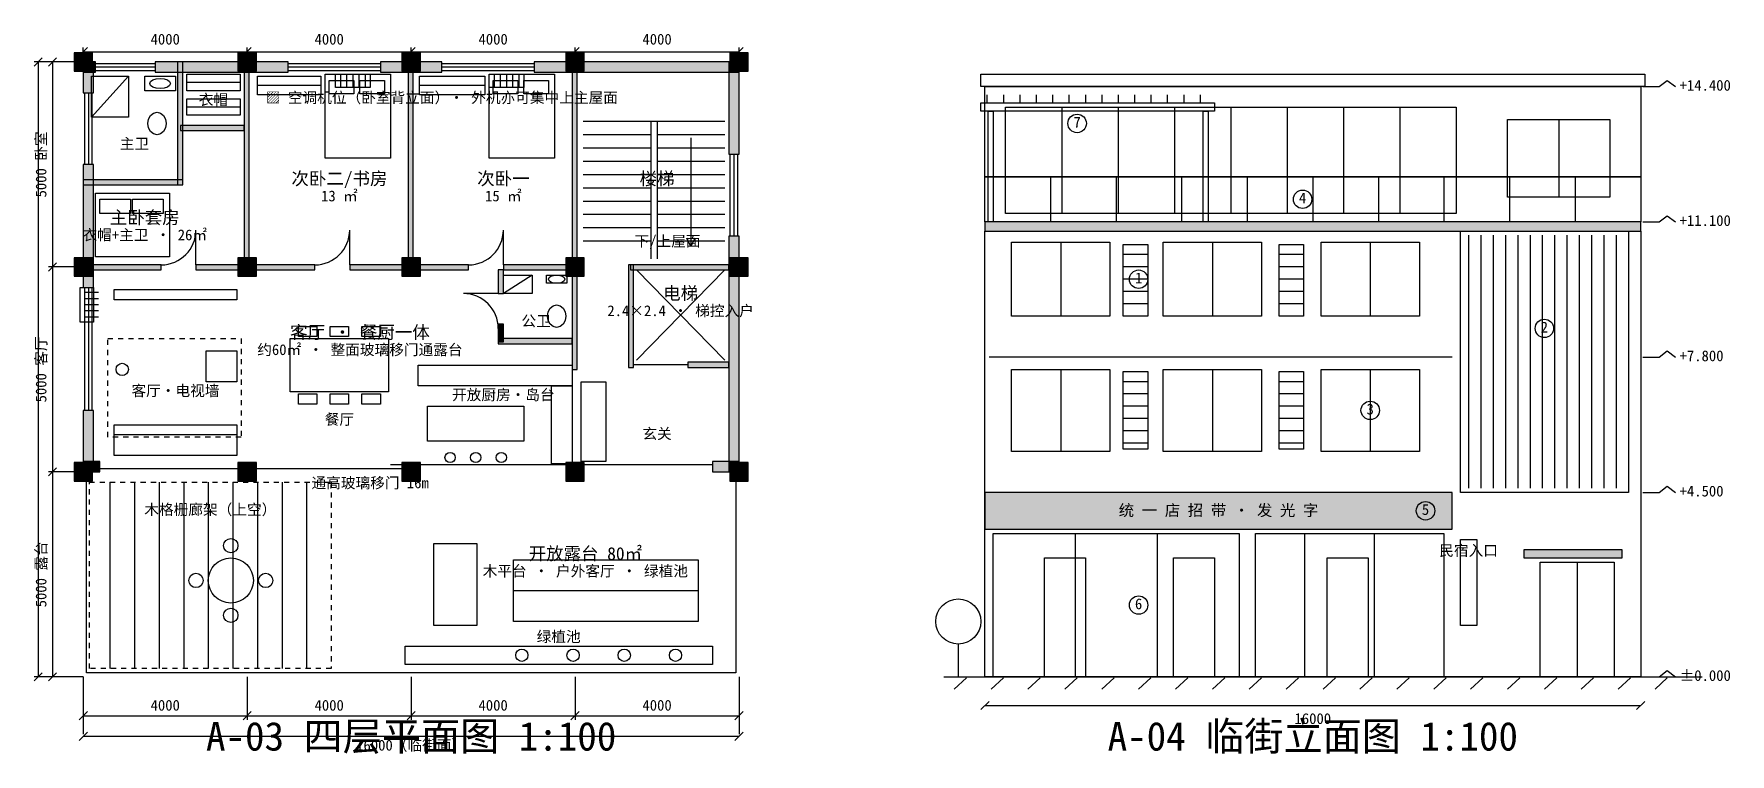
# Model space of a CAD drawing. Extents: x -1559 to 84181, y -1892 to 17735.
# Drawn here: x 42796 to 84181, y -1885 to 15684 of the extents above; entities that cross this region are included whole.
import ezdxf
from ezdxf.enums import TextEntityAlignment as Align

# ---------------------------------------------------------------- set-up
doc = ezdxf.new("R2010")
doc.units = 0
doc.linetypes.add('DASHED', pattern=[250, 125, -125])
for name, color, linetype in [('COLUMN', 7, 'CONTINUOUS'), ('DECOR', 40, 'CONTINUOUS'), ('DIM', 1, 'CONTINUOUS'), ('DOOR', 3, 'CONTINUOUS'), ('FURN', 8, 'CONTINUOUS'), ('HVAC', 6, 'CONTINUOUS'), ('TXT', 2, 'CONTINUOUS'), ('WALL', 7, 'CONTINUOUS'), ('WINDOW', 4, 'CONTINUOUS')]:
    doc.layers.add(name, color=color, linetype=linetype)
doc.styles.add('CN', font='simhei.ttf')

msp = doc.modelspace()

# ---------------------------------------------------------------- linework, layer by layer
at = {"layer": 'COLUMN'}
for p, q in [((44225, 15225), (43775, 15225)), ((43775, 15225), (43775, 14775)), ((44225, 14775), (44225, 15225)), ((48225, 15225), (47775, 15225)), ((47775, 15225), (47775, 14775)), ((48225, 14775), (48225, 15225)), ((52225, 15225), (51775, 15225)), ((51775, 15225), (51775, 14775)), ((52225, 14775), (52225, 15225)), ((56225, 15225), (55775, 15225)), ((55775, 15225), (55775, 14775)), ((56225, 14775), (56225, 15225)), ((60225, 15225), (59775, 15225)), ((59775, 15225), (59775, 14775)), ((60225, 14775), (60225, 15225)), ((43775, 14775), (44225, 14775)), ((47775, 14775), (48225, 14775)), ((51775, 14775), (52225, 14775)), ((55775, 14775), (56225, 14775)), ((59775, 14775), (60225, 14775)), ((44225, 10225), (43775, 10225)), ((43775, 10225), (43775, 9775)), ((44225, 9775), (44225, 10225)), ((48225, 10225), (47775, 10225)), ((47775, 10225), (47775, 9775)), ((48225, 9775), (48225, 10225)), ((52225, 10225), (51775, 10225)), ((51775, 10225), (51775, 9775)), ((52225, 9775), (52225, 10225)), ((56225, 10225), (55775, 10225)), ((55775, 10225), (55775, 9775)), ((56225, 9775), (56225, 10225)), ((60225, 10225), (59775, 10225)), ((59775, 10225), (59775, 9775)), ((60225, 9775), (60225, 10225)), ((43775, 9775), (44225, 9775)), ((47775, 9775), (48225, 9775)), ((51775, 9775), (52225, 9775)), ((55775, 9775), (56225, 9775)), ((59775, 9775), (60225, 9775)), ((44225, 5225), (43775, 5225)), ((43775, 5225), (43775, 4775)), ((44225, 4775), (44225, 5225)), ((48225, 5225), (47775, 5225)), ((47775, 5225), (47775, 4775)), ((48225, 4775), (48225, 5225)), ((52225, 5225), (51775, 5225)), ((51775, 5225), (51775, 4775)), ((52225, 4775), (52225, 5225)), ((56225, 5225), (55775, 5225)), ((55775, 5225), (55775, 4775)), ((56225, 4775), (56225, 5225)), ((60225, 5225), (59775, 5225)), ((59775, 5225), (59775, 4775)), ((60225, 4775), (60225, 5225)), ((43775, 4775), (44225, 4775)), ((47775, 4775), (48225, 4775)), ((51775, 4775), (52225, 4775)), ((55775, 4775), (56225, 4775)), ((59775, 4775), (60225, 4775))]:
    msp.add_line(p, q, dxfattribs=at)
for points in [[(43775, 14775), (44225, 14775), (43775, 15225), (44225, 15225)], [(47775, 14775), (48225, 14775), (47775, 15225), (48225, 15225)], [(51775, 14775), (52225, 14775), (51775, 15225), (52225, 15225)], [(55775, 14775), (56225, 14775), (55775, 15225), (56225, 15225)], [(59775, 14775), (60225, 14775), (59775, 15225), (60225, 15225)], [(43775, 9775), (44225, 9775), (43775, 10225), (44225, 10225)], [(47775, 9775), (48225, 9775), (47775, 10225), (48225, 10225)], [(51775, 9775), (52225, 9775), (51775, 10225), (52225, 10225)], [(55775, 9775), (56225, 9775), (55775, 10225), (56225, 10225)], [(59775, 9775), (60225, 9775), (59775, 10225), (60225, 10225)], [(43775, 4775), (44225, 4775), (43775, 5225), (44225, 5225)], [(47775, 4775), (48225, 4775), (47775, 5225), (48225, 5225)], [(51775, 4775), (52225, 4775), (51775, 5225), (52225, 5225)], [(55775, 4775), (56225, 4775), (55775, 5225), (56225, 5225)], [(59775, 4775), (60225, 4775), (59775, 5225), (60225, 5225)]]:
    msp.add_solid(points, dxfattribs=at)
at = {"layer": 'DECOR'}
for p, q in [((66050, 14200), (66050, 14000)), ((66450, 14200), (66450, 14000)), ((66850, 14200), (66850, 14000)), ((67250, 14200), (67250, 14000)), ((67650, 14200), (67650, 14000)), ((68050, 14200), (68050, 14000)), ((68450, 14200), (68450, 14000)), ((68850, 14200), (68850, 14000)), ((69250, 14200), (69250, 14000)), ((69650, 14200), (69650, 14000)), ((70050, 14200), (70050, 14000)), ((70450, 14200), (70450, 14000)), ((70850, 14200), (70850, 14000)), ((71250, 14200), (71250, 14000)), ((77800, 10775), (77800, 4600)), ((78100, 10775), (78100, 4600)), ((78400, 10775), (78400, 4600)), ((78700, 10775), (78700, 4600)), ((79000, 10775), (79000, 4600)), ((79300, 10775), (79300, 4600)), ((79600, 10775), (79600, 4600)), ((79900, 10775), (79900, 4600)), ((80200, 10775), (80200, 4600)), ((80500, 10775), (80500, 4600)), ((80800, 10775), (80800, 4600)), ((81100, 10775), (81100, 4600)), ((81400, 10775), (81400, 4600)), ((77600, 3350), (78000, 3350)), ((77600, 1250), (77600, 3350)), ((78000, 3350), (78000, 1250)), ((78000, 1250), (77600, 1250))]:
    msp.add_line(p, q, dxfattribs=at)
at = {"layer": 'DIM'}
for p, q in [((43900, 15150), (44100, 15350)), ((44000, 15000), (44000, 15350)), ((47900, 15150), (48100, 15350)), ((48000, 15000), (48000, 15350)), ((51900, 15150), (52100, 15350)), ((52000, 15000), (52000, 15350)), ((55900, 15150), (56100, 15350)), ((56000, 15000), (56000, 15350)), ((59900, 15150), (60100, 15350)), ((60000, 15000), (60000, 15350)), ((42800, 14900), (43000, 15100)), ((44000, 15000), (42800, 15000)), ((42900, 15000), (42900, 0)), ((43150, 14900), (43350, 15100)), ((43250, 15000), (43250, 0)), ((44000, 15250), (60000, 15250)), ((82050, 14400), (82450, 14400)), ((82050, 11100), (82450, 11100)), ((43150, 9900), (43350, 10100)), ((44000, 10000), (43150, 10000)), ((82050, 7800), (82450, 7800)), ((43150, 4900), (43350, 5100)), ((44000, 5000), (43150, 5000)), ((82050, 4500), (82450, 4500)), ((42800, -100), (43000, 100)), ((44000, 0), (42800, 0)), ((43150, -100), (43350, 100)), ((44000, 0), (44000, -1400)), ((48000, 0), (48000, -1050)), ((52000, 0), (52000, -1050)), ((56000, 0), (56000, -1050)), ((60000, 0), (60000, -1400)), ((82050, 0), (82450, 0)), ((65900, -800), (66100, -600)), ((66000, -700), (82000, -700)), ((81900, -800), (82100, -600)), ((43900, -1050), (44100, -850)), ((44000, -950), (60000, -950)), ((47900, -1050), (48100, -850)), ((51900, -1050), (52100, -850)), ((55900, -1050), (56100, -850)), ((59900, -1050), (60100, -850)), ((43900, -1550), (44100, -1350)), ((44000, -1450), (60000, -1450)), ((59900, -1550), (60100, -1350))]:
    msp.add_line(p, q, dxfattribs=at)
at = {"layer": 'DOOR'}
for p, q in [((46750, 10050), (46750, 10900)), ((50500, 10050), (50500, 10900)), ((54250, 10050), (54250, 10900)), ((54125, 9350), (53275, 9350))]:
    msp.add_line(p, q, dxfattribs=at)
for centre, start, end in [((45900, 10900), 270, 0), ((49650, 10900), 270, 0), ((53400, 10900), 270, 0), ((53275, 8500), 0, 90)]:
    msp.add_arc(centre, 850, start, end, dxfattribs=at)
at = {"layer": 'FURN'}
for p, q in [((44200, 14650), (45100, 14650)), ((44200, 13650), (44200, 14650)), ((45100, 14650), (44200, 13650)), ((45100, 14650), (45100, 13650)), ((45500, 14650), (46250, 14650)), ((45500, 14300), (45500, 14650)), ((45625, 14475), (45644, 14522.8)), ((45644, 14522.8), (45698.2, 14563.4)), ((45698.2, 14563.4), (45779.3, 14590.5)), ((45779.3, 14590.5), (45875, 14600)), ((45875, 14600), (45970.7, 14590.5)), ((45970.7, 14590.5), (46051.8, 14563.4)), ((46051.8, 14563.4), (46106, 14522.8)), ((46106, 14522.8), (46125, 14475)), ((46250, 14650), (46250, 14300)), ((46525, 14700), (47825, 14700)), ((46525, 14300), (46525, 14700)), ((47825, 14500), (46525, 14500)), ((47825, 14700), (47825, 14300)), ((48250, 14650), (49800, 14650)), ((48250, 14200), (48250, 14650)), ((49800, 14650), (49800, 14200)), ((49900, 14700), (51500, 14700)), ((49900, 12650), (49900, 14700)), ((50000, 14550), (50600, 14550)), ((50000, 14225), (50000, 14550)), ((50600, 14550), (50600, 14225)), ((50750, 14550), (51350, 14550)), ((50750, 14225), (50750, 14550)), ((51350, 14550), (51350, 14225)), ((51500, 14700), (51500, 12650)), ((52200, 14650), (53800, 14650)), ((52200, 14200), (52200, 14650)), ((53800, 14650), (53800, 14200)), ((53900, 14700), (55500, 14700)), ((53900, 12650), (53900, 14700)), ((54000, 14550), (54600, 14550)), ((54000, 14225), (54000, 14550)), ((54600, 14550), (54600, 14225)), ((54750, 14550), (55350, 14550)), ((54750, 14225), (54750, 14550)), ((55350, 14550), (55350, 14225)), ((55500, 14700), (55500, 12650)), ((82450, 14400), (82650, 14550)), ((82650, 14550), (82850, 14400)), ((46250, 14300), (45500, 14300)), ((45644, 14427.2), (45625, 14475)), ((45698.2, 14386.6), (45644, 14427.2)), ((45779.3, 14359.5), (45698.2, 14386.6)), ((45875, 14350), (45779.3, 14359.5)), ((45970.7, 14359.5), (45875, 14350)), ((46051.8, 14386.6), (45970.7, 14359.5)), ((46106, 14427.2), (46051.8, 14386.6)), ((46125, 14475), (46106, 14427.2)), ((47825, 14300), (46525, 14300)), ((46525, 14100), (47825, 14100)), ((46525, 13700), (46525, 14100)), ((47825, 14100), (47825, 13700)), ((49800, 14425), (48250, 14425)), ((49800, 14200), (48250, 14200)), ((50600, 14225), (50000, 14225)), ((51350, 14225), (50750, 14225)), ((53800, 14425), (52200, 14425)), ((53800, 14200), (52200, 14200)), ((54600, 14225), (54000, 14225)), ((55350, 14225), (54750, 14225)), ((45592.1, 13605.2), (45640.9, 13694.5)), ((45640.9, 13694.5), (45713.9, 13754.1)), ((45713.9, 13754.1), (45800, 13775)), ((45800, 13775), (45886.1, 13754.1)), ((45886.1, 13754.1), (45959.1, 13694.5)), ((45959.1, 13694.5), (46007.9, 13605.2)), ((47825, 13900), (46525, 13900)), ((47825, 13700), (46525, 13700)), ((45100, 13650), (44200, 13650)), ((45575, 13500), (45592.1, 13605.2)), ((45592.1, 13394.8), (45575, 13500)), ((45640.9, 13305.5), (45592.1, 13394.8)), ((45713.9, 13245.9), (45640.9, 13305.5)), ((45800, 13225), (45713.9, 13245.9)), ((45886.1, 13245.9), (45800, 13225)), ((45959.1, 13305.5), (45886.1, 13245.9)), ((46007.9, 13394.8), (45959.1, 13305.5)), ((46007.9, 13605.2), (46025, 13500)), ((46025, 13500), (46007.9, 13394.8)), ((59650, 13550), (56200, 13550)), ((57850, 13550), (57850, 10200)), ((58000, 13550), (58000, 10200)), ((57850, 13225), (56200, 13225)), ((57850, 12900), (56200, 12900)), ((59650, 13225), (58000, 13225)), ((59650, 12900), (58000, 12900)), ((58825, 13150), (58825, 10500)), ((51500, 12650), (49900, 12650)), ((55500, 12650), (53900, 12650)), ((57850, 12575), (56200, 12575)), ((59650, 12575), (58000, 12575)), ((57850, 12250), (56200, 12250)), ((59650, 12250), (58000, 12250)), ((66000, 12200), (82000, 12200)), ((66000, 11100), (66000, 12200)), ((82000, 12200), (66000, 12200)), ((67600, 12200), (67600, 11100)), ((69200, 12200), (69200, 11100)), ((70800, 12200), (70800, 11100)), ((72400, 12200), (72400, 11100)), ((74000, 12200), (74000, 11100)), ((75600, 12200), (75600, 11100)), ((77200, 12200), (77200, 11100)), ((78800, 12200), (78800, 11100)), ((80400, 12200), (80400, 11100)), ((82000, 12200), (82000, 11100)), ((44300, 11800), (46100, 11800)), ((44300, 10250), (44300, 11800)), ((44400, 11650), (45150, 11650)), ((44400, 11300), (44400, 11650)), ((45150, 11650), (45150, 11300)), ((45200, 11650), (45950, 11650)), ((45200, 11300), (45200, 11650)), ((45950, 11650), (45950, 11300)), ((46100, 11800), (46100, 10250)), ((57850, 11925), (56200, 11925)), ((57850, 11600), (56200, 11600)), ((59650, 11925), (58000, 11925)), ((59650, 11600), (58000, 11600)), ((45150, 11300), (44400, 11300)), ((45950, 11300), (45200, 11300)), ((57850, 11275), (56200, 11275)), ((59650, 11275), (58000, 11275)), ((82450, 11100), (82650, 11250)), ((82650, 11250), (82850, 11100)), ((57850, 10950), (56200, 10950)), ((59650, 10950), (58000, 10950)), ((82000, 11100), (66000, 11100)), ((57850, 10625), (56200, 10625)), ((59650, 10625), (58000, 10625)), ((58825, 10500), (58725, 10700)), ((58925, 10700), (58825, 10500)), ((46100, 10250), (44300, 10250)), ((54250, 9800), (54950, 9800)), ((54250, 9350), (54250, 9800)), ((54950, 9800), (54250, 9350)), ((54950, 9800), (54950, 9350)), ((55300, 9800), (55800, 9800)), ((55300, 9600), (55300, 9800)), ((55800, 9600), (55300, 9600)), ((55350, 9700), (55365.2, 9738.3)), ((55365.2, 9661.7), (55350, 9700)), ((55365.2, 9738.3), (55408.6, 9770.7)), ((55408.6, 9629.3), (55365.2, 9661.7)), ((55408.6, 9770.7), (55473.5, 9792.4)), ((55473.5, 9607.6), (55408.6, 9629.3)), ((55473.5, 9792.4), (55550, 9800)), ((55550, 9600), (55473.5, 9607.6)), ((55550, 9800), (55626.5, 9792.4)), ((55626.5, 9607.6), (55550, 9600)), ((55626.5, 9792.4), (55691.4, 9770.7)), ((55691.4, 9629.3), (55626.5, 9607.6)), ((55691.4, 9770.7), (55734.8, 9738.3)), ((55734.8, 9661.7), (55691.4, 9629.3)), ((55734.8, 9738.3), (55750, 9700)), ((55750, 9700), (55734.8, 9661.7)), ((55800, 9800), (55800, 9600)), ((59650, 9925), (57500, 7725)), ((57500, 9925), (59650, 7725)), ((44750, 9450), (47750, 9450)), ((44750, 9200), (44750, 9450)), ((47750, 9200), (44750, 9200)), ((47750, 9450), (47750, 9200)), ((54950, 9350), (54250, 9350)), ((55325, 8800), (55342.1, 8905.2)), ((55342.1, 8694.8), (55325, 8800)), ((55342.1, 8905.2), (55390.9, 8994.5)), ((55390.9, 8605.5), (55342.1, 8694.8)), ((55390.9, 8994.5), (55463.9, 9054.1)), ((55463.9, 9054.1), (55550, 9075)), ((55550, 9075), (55636.1, 9054.1)), ((55636.1, 9054.1), (55709.1, 8994.5)), ((55709.1, 8994.5), (55757.9, 8905.2)), ((55757.9, 8694.8), (55709.1, 8605.5)), ((55757.9, 8905.2), (55775, 8800)), ((55775, 8800), (55757.9, 8694.8)), ((49250, 8550), (49700, 8550)), ((49250, 8300), (49250, 8550)), ((49700, 8300), (49250, 8300)), ((49700, 8550), (49700, 8300)), ((50025, 8550), (50475, 8550)), ((50025, 8300), (50025, 8550)), ((50475, 8300), (50025, 8300)), ((50475, 8550), (50475, 8300)), ((50800, 8550), (51250, 8550)), ((50800, 8300), (50800, 8550)), ((51250, 8300), (50800, 8300)), ((51250, 8550), (51250, 8300)), ((55463.9, 8545.9), (55390.9, 8605.5)), ((55550, 8525), (55463.9, 8545.9)), ((55636.1, 8545.9), (55550, 8525)), ((55709.1, 8605.5), (55636.1, 8545.9)), ((47000, 7950), (47750, 7950)), ((47000, 7200), (47000, 7950)), ((47750, 7950), (47750, 7200)), ((49050, 8250), (51450, 8250)), ((49050, 6950), (49050, 8250)), ((51450, 8250), (51450, 6950)), ((82450, 7800), (82650, 7950)), ((82650, 7950), (82850, 7800)), ((52175, 7600), (55925, 7600)), ((52175, 7100), (52175, 7600)), ((55925, 7600), (55925, 7100)), ((77400, 7800), (66100, 7800)), ((47750, 7200), (47000, 7200)), ((55925, 7100), (52175, 7100)), ((55425, 7100), (55925, 7100)), ((55425, 5200), (55425, 7100)), ((55925, 7100), (55925, 5200)), ((56150, 7200), (56750, 7200)), ((56150, 5250), (56150, 7200)), ((56750, 7200), (56750, 5250)), ((51450, 6950), (49050, 6950)), ((49250, 6900), (49700, 6900)), ((49250, 6650), (49250, 6900)), ((49700, 6650), (49250, 6650)), ((49700, 6900), (49700, 6650)), ((50025, 6900), (50475, 6900)), ((50025, 6650), (50025, 6900)), ((50475, 6650), (50025, 6650)), ((50475, 6900), (50475, 6650)), ((50800, 6900), (51250, 6900)), ((50800, 6650), (50800, 6900)), ((51250, 6650), (50800, 6650)), ((51250, 6900), (51250, 6650)), ((52400, 6600), (54750, 6600)), ((52400, 5750), (52400, 6600)), ((54750, 6600), (54750, 5750)), ((44750, 6150), (47750, 6150)), ((44750, 5400), (44750, 6150)), ((47750, 5900), (44750, 5900)), ((47750, 6150), (47750, 5400)), ((47750, 5400), (44750, 5400)), ((54750, 5750), (52400, 5750)), ((44075, 100), (44075, 5000)), ((55925, 5200), (55425, 5200)), ((56750, 5250), (56150, 5250)), ((59925, 5000), (59925, 100)), ((44650, 4750), (44650, 200)), ((45250, 4750), (45250, 200)), ((45850, 4750), (45850, 200)), ((46450, 4750), (46450, 200)), ((47050, 4750), (47050, 200)), ((47650, 4750), (47650, 200)), ((48250, 4750), (48250, 200)), ((48850, 4750), (48850, 200)), ((49450, 4750), (49450, 200)), ((82450, 4500), (82650, 4650)), ((82650, 4650), (82850, 4500)), ((52550, 3250), (53600, 3250)), ((52550, 1250), (52550, 3250)), ((53600, 3250), (53600, 1250)), ((54500, 2850), (59000, 2850)), ((54500, 1350), (54500, 2850)), ((59000, 2850), (59000, 1350)), ((59000, 2100), (54500, 2100)), ((53600, 1250), (52550, 1250)), ((59000, 1350), (54500, 1350)), ((51850, 750), (59350, 750)), ((51850, 300), (51850, 750)), ((59350, 750), (59350, 300)), ((65350, 800), (65350, 0)), ((59925, 100), (44075, 100)), ((59350, 300), (51850, 300)), ((65000, 0), (83500, 0)), ((82450, 0), (82650, 150)), ((82650, 150), (82850, 0)), ((65550, -25), (65250, -300)), ((66450, -25), (66150, -300)), ((67350, -25), (67050, -300)), ((68250, -25), (67950, -300)), ((69150, -25), (68850, -300)), ((70050, -25), (69750, -300)), ((70950, -25), (70650, -300)), ((71850, -25), (71550, -300)), ((72750, -25), (72450, -300)), ((73650, -25), (73350, -300)), ((74550, -25), (74250, -300)), ((75450, -25), (75150, -300)), ((76350, -25), (76050, -300)), ((77250, -25), (76950, -300)), ((78150, -25), (77850, -300)), ((79050, -25), (78750, -300)), ((79950, -25), (79650, -300)), ((80850, -25), (80550, -300)), ((81750, -25), (81450, -300)), ((82650, -25), (82350, -300))]:
    msp.add_line(p, q, dxfattribs=at)
at = {"layer": 'FURN', "linetype": 'DASHED'}
for p, q in [((44600, 8250), (47850, 8250)), ((44600, 5850), (44600, 8250)), ((47850, 8250), (47850, 5850)), ((47850, 5850), (44600, 5850)), ((44150, 4750), (50050, 4750)), ((44150, 200), (44150, 4750)), ((50050, 4750), (50050, 200)), ((50050, 200), (44150, 200))]:
    msp.add_line(p, q, dxfattribs=at)
at = {"layer": 'FURN'}
for centre, radius in [((44950, 7500), 150), ((52950, 5350), 125), ((53575, 5350), 125), ((54200, 5350), 125), ((47600, 3200), 175), ((47600, 2350), 550), ((46750, 2350), 175), ((48450, 2350), 175), ((47600, 1500), 175), ((65350, 1350), 550), ((54700, 525), 150), ((55950, 525), 150), ((57200, 525), 150), ((58450, 525), 150)]:
    msp.add_circle(centre, radius, dxfattribs=at)
at = {"layer": 'HVAC'}
for p, q in [((50150, 14700), (51000, 14700)), ((50150, 14375), (50150, 14700)), ((50275, 14700), (50275, 14375)), ((50425, 14700), (50425, 14375)), ((50575, 14700), (50575, 14375)), ((50725, 14700), (50725, 14375)), ((50875, 14700), (50875, 14375)), ((51000, 14700), (51000, 14375)), ((53900, 14700), (54750, 14700)), ((53900, 14375), (53900, 14700)), ((54025, 14700), (54025, 14375)), ((54175, 14700), (54175, 14375)), ((54325, 14700), (54325, 14375)), ((54475, 14700), (54475, 14375)), ((54625, 14700), (54625, 14375)), ((54750, 14700), (54750, 14375)), ((51000, 14375), (50150, 14375)), ((54750, 14375), (53900, 14375)), ((69375, 10550), (69975, 10550)), ((69375, 8800), (69375, 10550)), ((69975, 10550), (69975, 8800)), ((73175, 10550), (73775, 10550)), ((73175, 8800), (73175, 10550)), ((73775, 10550), (73775, 8800)), ((69975, 10300), (69375, 10300)), ((69975, 10000), (69375, 10000)), ((73775, 10300), (73175, 10300)), ((73775, 10000), (73175, 10000)), ((69975, 9700), (69375, 9700)), ((73775, 9700), (73175, 9700)), ((43925, 9500), (44250, 9500)), ((43925, 8650), (43925, 9500)), ((44375, 9375), (44050, 9375)), ((44375, 9225), (44050, 9225)), ((44250, 9500), (44250, 8650)), ((69975, 9400), (69375, 9400)), ((73775, 9400), (73175, 9400)), ((44375, 9075), (44050, 9075)), ((44375, 8925), (44050, 8925)), ((44375, 8775), (44050, 8775)), ((69975, 9100), (69375, 9100)), ((69975, 8800), (69375, 8800)), ((73775, 9100), (73175, 9100)), ((73775, 8800), (73175, 8800)), ((44250, 8650), (43925, 8650)), ((69375, 7450), (69975, 7450)), ((69375, 5550), (69375, 7450)), ((69975, 7450), (69975, 5550)), ((73175, 7450), (73775, 7450)), ((73175, 5550), (73175, 7450)), ((73775, 7450), (73775, 5550)), ((69975, 7200), (69375, 7200)), ((73775, 7200), (73175, 7200)), ((69975, 6900), (69375, 6900)), ((73775, 6900), (73175, 6900)), ((69975, 6600), (69375, 6600)), ((69975, 6300), (69375, 6300)), ((73775, 6600), (73175, 6600)), ((73775, 6300), (73175, 6300)), ((69975, 6000), (69375, 6000)), ((73775, 6000), (73175, 6000)), ((69975, 5700), (69375, 5700)), ((69975, 5550), (69375, 5550)), ((73775, 5700), (73175, 5700)), ((73775, 5550), (73175, 5550))]:
    msp.add_line(p, q, dxfattribs=at)
at = {"layer": 'WALL'}
for p, q in [((44300, 15000), (44000, 15000)), ((44000, 15000), (44000, 14750)), ((44250, 15000), (44000, 15000)), ((44000, 15000), (44000, 14250)), ((44250, 14250), (44250, 15000)), ((44300, 14750), (44300, 15000)), ((49000, 15000), (45750, 15000)), ((45750, 15000), (45750, 14750)), ((46425, 15000), (46300, 15000)), ((46300, 15000), (46300, 12000)), ((46425, 12000), (46425, 15000)), ((48050, 15000), (47925, 15000)), ((47925, 15000), (47925, 10000)), ((48050, 10000), (48050, 15000)), ((49000, 14750), (49000, 15000)), ((52750, 15000), (51250, 15000)), ((51250, 15000), (51250, 14750)), ((52050, 15000), (51925, 15000)), ((51925, 15000), (51925, 10000)), ((52050, 10000), (52050, 15000)), ((52750, 14750), (52750, 15000)), ((60000, 15000), (55000, 15000)), ((55000, 15000), (55000, 14750)), ((56050, 15000), (55925, 15000)), ((55925, 15000), (55925, 7500)), ((56050, 7500), (56050, 15000)), ((60000, 15000), (59750, 15000)), ((59750, 15000), (59750, 12750)), ((60000, 14750), (60000, 15000)), ((60000, 12750), (60000, 15000)), ((44000, 14750), (44300, 14750)), ((45750, 14750), (49000, 14750)), ((51250, 14750), (52750, 14750)), ((55000, 14750), (60000, 14750)), ((44000, 14250), (44250, 14250)), ((47925, 13450), (46375, 13450)), ((46375, 13450), (46375, 13325)), ((46375, 13325), (47925, 13325)), ((47925, 13325), (47925, 13450)), ((44250, 12500), (44000, 12500)), ((44000, 12500), (44000, 9500)), ((44250, 9500), (44250, 12500)), ((59750, 12750), (60000, 12750)), ((46425, 12125), (44000, 12125)), ((44000, 12125), (44000, 12000)), ((46425, 12000), (46425, 12125)), ((44000, 12000), (46425, 12000)), ((46300, 12000), (46425, 12000)), ((82000, 11100), (66000, 11100)), ((66000, 11100), (66000, 10875)), ((66000, 10875), (82000, 10875)), ((82000, 10875), (82000, 11100)), ((60000, 10750), (59750, 10750)), ((59750, 10750), (59750, 5000)), ((60000, 5000), (60000, 10750)), ((45900, 10050), (44000, 10050)), ((44000, 10050), (44000, 9925)), ((45900, 9925), (45900, 10050)), ((49650, 10050), (46750, 10050)), ((46750, 10050), (46750, 9925)), ((47925, 10000), (48050, 10000)), ((49650, 9925), (49650, 10050)), ((53400, 10050), (50500, 10050)), ((50500, 10050), (50500, 9925)), ((51925, 10000), (52050, 10000)), ((53400, 9925), (53400, 10050)), ((56050, 10050), (54250, 10050)), ((54250, 10050), (54250, 9925)), ((56050, 9925), (56050, 10050)), ((57425, 10050), (57300, 10050)), ((57300, 10050), (57300, 7550)), ((59750, 10050), (57350, 10050)), ((57350, 10050), (57350, 9925)), ((57425, 7550), (57425, 10050)), ((59750, 9925), (59750, 10050)), ((44000, 9925), (45900, 9925)), ((46750, 9925), (49650, 9925)), ((50500, 9925), (53400, 9925)), ((54250, 9925), (54125, 9925)), ((54125, 9925), (54125, 9350)), ((54250, 9925), (56050, 9925)), ((54250, 9350), (54250, 9925)), ((57350, 9925), (59750, 9925)), ((44000, 9500), (44250, 9500)), ((54125, 9350), (54250, 9350)), ((54250, 8600), (54125, 8600)), ((54125, 8600), (54125, 8175)), ((54250, 8175), (54250, 8600)), ((55925, 8250), (54125, 8250)), ((54125, 8250), (54125, 8125)), ((54125, 8175), (54250, 8175)), ((54125, 8125), (55925, 8125)), ((55925, 8125), (55925, 8250)), ((55925, 7500), (56050, 7500)), ((57300, 7550), (57425, 7550)), ((59750, 7675), (58750, 7675)), ((58750, 7675), (58750, 7550)), ((58750, 7550), (59750, 7550)), ((59750, 7550), (59750, 7675)), ((44250, 6500), (44000, 6500)), ((44000, 6500), (44000, 5000)), ((44250, 5000), (44250, 6500)), ((44400, 5250), (44000, 5250)), ((44000, 5250), (44000, 5000)), ((44000, 5000), (44400, 5000)), ((44000, 5000), (44250, 5000)), ((44400, 5000), (44400, 5250)), ((60000, 5250), (59350, 5250)), ((59350, 5250), (59350, 5000)), ((59350, 5000), (60000, 5000)), ((59750, 5000), (60000, 5000)), ((60000, 5000), (60000, 5250)), ((77400, 4500), (66000, 4500)), ((66000, 4500), (66000, 3600)), ((77400, 3600), (77400, 4500)), ((66000, 3600), (77400, 3600)), ((81550, 3100), (79150, 3100)), ((79150, 3100), (79150, 2900)), ((79150, 2900), (81550, 2900)), ((81550, 2900), (81550, 3100))]:
    msp.add_line(p, q, dxfattribs=at)
for points in [[(44000, 14750), (44300, 14750), (44000, 15000), (44300, 15000)], [(44000, 14250), (44250, 14250), (44000, 15000), (44250, 15000)], [(45750, 14750), (49000, 14750), (45750, 15000), (49000, 15000)], [(46300, 12000), (46425, 12000), (46300, 15000), (46425, 15000)], [(47925, 10000), (48050, 10000), (47925, 15000), (48050, 15000)], [(51250, 14750), (52750, 14750), (51250, 15000), (52750, 15000)], [(51925, 10000), (52050, 10000), (51925, 15000), (52050, 15000)], [(55000, 14750), (60000, 14750), (55000, 15000), (60000, 15000)], [(55925, 7500), (56050, 7500), (55925, 15000), (56050, 15000)], [(59750, 12750), (60000, 12750), (59750, 15000), (60000, 15000)], [(46375, 13325), (47925, 13325), (46375, 13450), (47925, 13450)], [(44000, 9500), (44250, 9500), (44000, 12500), (44250, 12500)], [(44000, 12000), (46425, 12000), (44000, 12125), (46425, 12125)], [(66000, 10875), (82000, 10875), (66000, 11100), (82000, 11100)], [(59750, 5000), (60000, 5000), (59750, 10750), (60000, 10750)], [(44000, 9925), (45900, 9925), (44000, 10050), (45900, 10050)], [(46750, 9925), (49650, 9925), (46750, 10050), (49650, 10050)], [(50500, 9925), (53400, 9925), (50500, 10050), (53400, 10050)], [(54250, 9925), (56050, 9925), (54250, 10050), (56050, 10050)], [(57300, 7550), (57425, 7550), (57300, 10050), (57425, 10050)], [(57350, 9925), (59750, 9925), (57350, 10050), (59750, 10050)], [(54125, 9350), (54250, 9350), (54125, 9925), (54250, 9925)], [(54125, 8175), (54250, 8175), (54125, 8600), (54250, 8600)], [(54125, 8125), (55925, 8125), (54125, 8250), (55925, 8250)], [(58750, 7550), (59750, 7550), (58750, 7675), (59750, 7675)], [(44000, 5000), (44250, 5000), (44000, 6500), (44250, 6500)], [(44000, 5000), (44400, 5000), (44000, 5250), (44400, 5250)], [(59350, 5000), (60000, 5000), (59350, 5250), (60000, 5250)], [(66000, 3600), (77400, 3600), (66000, 4500), (77400, 4500)], [(79150, 2900), (81550, 2900), (79150, 3100), (81550, 3100)]]:
    msp.add_solid(points, dxfattribs=at)
at = {"layer": 'WINDOW'}
for p, q in [((44300, 14962.5), (45750, 14962.5)), ((44300, 14787.5), (44300, 14962.5)), ((45750, 14962.5), (45750, 14787.5)), ((49000, 14962.5), (51250, 14962.5)), ((49000, 14787.5), (49000, 14962.5)), ((51250, 14962.5), (51250, 14787.5)), ((52750, 14962.5), (55000, 14962.5)), ((52750, 14787.5), (52750, 14962.5)), ((55000, 14962.5), (55000, 14787.5)), ((45750, 14875), (44300, 14875)), ((45750, 14787.5), (44300, 14787.5)), ((51250, 14875), (49000, 14875)), ((51250, 14787.5), (49000, 14787.5)), ((55000, 14875), (52750, 14875)), ((55000, 14787.5), (52750, 14787.5)), ((65900, 14700), (82100, 14700)), ((65900, 14400), (65900, 14700)), ((82100, 14700), (82100, 14400)), ((44037.5, 14250), (44212.5, 14250)), ((44037.5, 12500), (44037.5, 14250)), ((44125, 14250), (44125, 12500)), ((44212.5, 14250), (44212.5, 12500)), ((82100, 14400), (65900, 14400)), ((66000, 14400), (82000, 14400)), ((66000, 11100), (66000, 14400)), ((82000, 14400), (82000, 11100)), ((65900, 14000), (71600, 14000)), ((65900, 13800), (65900, 14000)), ((71600, 13800), (65900, 13800)), ((66075, 13800), (66200, 13800)), ((66075, 11100), (66075, 13800)), ((66200, 13800), (66200, 11100)), ((66500, 13900), (77500, 13900)), ((66500, 11300), (66500, 13900)), ((67875, 13900), (67875, 11300)), ((69250, 13900), (69250, 11300)), ((70625, 13900), (70625, 11300)), ((71325, 13800), (71450, 13800)), ((71325, 11100), (71325, 13800)), ((71450, 13800), (71450, 11100)), ((71600, 14000), (71600, 13800)), ((72000, 13900), (72000, 11300)), ((73375, 13900), (73375, 11300)), ((74750, 13900), (74750, 11300)), ((76125, 13900), (76125, 11300)), ((77500, 13900), (77500, 11300)), ((78750, 13600), (81250, 13600)), ((78750, 11700), (78750, 13600)), ((80000, 13600), (80000, 11700)), ((81250, 13600), (81250, 11700)), ((44212.5, 12500), (44037.5, 12500)), ((59787.5, 12750), (59962.5, 12750)), ((59787.5, 10750), (59787.5, 12750)), ((59875, 12750), (59875, 10750)), ((59962.5, 12750), (59962.5, 10750)), ((81250, 11700), (78750, 11700)), ((77500, 11300), (66500, 11300)), ((82000, 11100), (66000, 11100)), ((66000, 10875), (82000, 10875)), ((66000, 0), (66000, 10875)), ((66200, 11100), (66075, 11100)), ((71450, 11100), (71325, 11100)), ((77600, 10875), (81700, 10875)), ((77600, 4500), (77600, 10875)), ((81700, 10875), (81700, 4500)), ((82000, 10875), (82000, 0)), ((59962.5, 10750), (59787.5, 10750)), ((66650, 10600), (69050, 10600)), ((66650, 8800), (66650, 10600)), ((67850, 10600), (67850, 8800)), ((69050, 10600), (69050, 8800)), ((70350, 10600), (72750, 10600)), ((70350, 8800), (70350, 10600)), ((71550, 10600), (71550, 8800)), ((72750, 10600), (72750, 8800)), ((74200, 10600), (76600, 10600)), ((74200, 8800), (74200, 10600)), ((75400, 10600), (75400, 8800)), ((76600, 10600), (76600, 8800)), ((44037.5, 9500), (44212.5, 9500)), ((44037.5, 6500), (44037.5, 9500)), ((44125, 9500), (44125, 6500)), ((44212.5, 9500), (44212.5, 6500)), ((69050, 8800), (66650, 8800)), ((72750, 8800), (70350, 8800)), ((76600, 8800), (74200, 8800)), ((58750, 7612.5), (57425, 7612.5)), ((66650, 7500), (69050, 7500)), ((66650, 5500), (66650, 7500)), ((67850, 7500), (67850, 5500)), ((69050, 7500), (69050, 5500)), ((70350, 7500), (72750, 7500)), ((70350, 5500), (70350, 7500)), ((71550, 7500), (71550, 5500)), ((72750, 7500), (72750, 5500)), ((74200, 7500), (76600, 7500)), ((74200, 5500), (74200, 7500)), ((75400, 7500), (75400, 5500)), ((76600, 7500), (76600, 5500)), ((44212.5, 6500), (44037.5, 6500)), ((69050, 5500), (66650, 5500)), ((72750, 5500), (70350, 5500)), ((76600, 5500), (74200, 5500)), ((52050, 5075), (44400, 5075)), ((59350, 5175), (51500, 5175)), ((81700, 4500), (77600, 4500)), ((66200, 3500), (72200, 3500)), ((66200, 0), (66200, 3500)), ((68200, 3500), (68200, 0)), ((70200, 3500), (70200, 0)), ((72200, 3500), (72200, 0)), ((72600, 3500), (77200, 3500)), ((72600, 0), (72600, 3500)), ((73800, 3500), (73800, 0)), ((75500, 3500), (75500, 0)), ((77200, 3500), (77200, 0)), ((67450, 2900), (68450, 2900)), ((67450, 0), (67450, 2900)), ((68450, 2900), (68450, 0)), ((70600, 2900), (71600, 2900)), ((70600, 0), (70600, 2900)), ((71600, 2900), (71600, 0)), ((74350, 2900), (75350, 2900)), ((74350, 0), (74350, 2900)), ((75350, 2900), (75350, 0)), ((79550, 2800), (81350, 2800)), ((79550, 0), (79550, 2800)), ((80450, 2800), (80450, 0)), ((81350, 2800), (81350, 0)), ((82000, 0), (66000, 0)), ((72200, 0), (66200, 0)), ((68450, 0), (67450, 0)), ((71600, 0), (70600, 0)), ((77200, 0), (72600, 0)), ((75350, 0), (74350, 0)), ((81350, 0), (79550, 0))]:
    msp.add_line(p, q, dxfattribs=at)
for centre in [(68250, 13500), (73750, 11650), (69750, 9700), (79650, 8500), (75400, 6500), (76750, 4050), (69750, 1750)]:
    msp.add_circle(centre, 225, dxfattribs=at)

# ---------------------------------------------------------------- texts
at = {"layer": 'DIM', "style": 'CN'}
for s, p in [('4000', (46000, 15425)), ('4000', (50000, 15425)), ('4000', (54000, 15425)), ('4000', (58000, 15425)), ('7', (68250, 13400)), ('4', (73750, 11550)), ('1', (69750, 9600)), ('2', (79650, 8400)), ('3', (75400, 6400)), ('5', (76750, 3950)), ('6', (69750, 1650)), ('4000', (46000, -825)), ('4000', (50000, -825)), ('4000', (54000, -825)), ('4000', (58000, -825)), ('16000', (74000, -1150)), ('16000（临街面）', (52000, -1800))]:
    msp.add_text(s, height=262.5, dxfattribs=at).set_placement(p, align=Align.CENTER)
for s, p in [('+14.400', (82950, 14300)), ('+11.100', (82950, 11000)), ('+7.800', (82950, 7700)), ('+4.500', (82950, 4400)), ('±0.000', (82950, -100))]:
    msp.add_text(s, height=262.5, dxfattribs=at).set_placement(p)
for s, p in [('5000 卧室', (43100, 12500)), ('5000 客厅', (43100, 7500)), ('5000 露台', (43100, 2500))]:
    msp.add_text(s, height=262.5, rotation=90, dxfattribs=at).set_placement(p, align=Align.CENTER)
at = {"layer": 'TXT', "style": 'CN'}
for s, height, p in [('衣帽', 262.5, (47175, 13950)), ('▨ 空调机位（卧室背立面）· 外机亦可集中上主屋面', 262.5, (52750, 14000)), ('主卫', 262.5, (45250, 12875)), ('次卧二/书房', 312.5, (50250, 12000)), ('次卧一', 312.5, (54250, 12000)), ('楼梯', 312.5, (58000, 12000)), ('13 ㎡', 262.5, (50250, 11600)), ('15 ㎡', 262.5, (54250, 11600)), ('主卧套房', 312.5, (45500, 11050)), ('衣帽+主卫 · 26㎡', 262.5, (45500, 10650)), ('电梯', 312.5, (58575, 9200)), ('公卫', 262.5, (55050, 8550)), ('2.4×2.4 · 梯控入户', 262.5, (58575, 8800)), ('客厅 · 餐厨一体', 312.5, (50750, 8250)), ('约60㎡ · 整面玻璃移门通露台', 262.5, (50750, 7850)), ('客厅·电视墙', 262.5, (46250, 6850)), ('开放厨房·岛台', 262.5, (54250, 6750)), ('餐厅', 262.5, (50250, 6150)), ('玄关', 262.5, (58000, 5800)), ('通高玻璃移门 16m', 262.5, (51000, 4600)), ('木格栅廊架（上空）', 262.5, (47100, 3950)), ('统 一 店 招 带 · 发 光 字', 275, (71700, 3925)), ('开放露台 80㎡', 312.5, (56250, 2850)), ('民宿入口', 262.5, (77800, 2950)), ('木平台 · 户外客厅 · 绿植池', 262.5, (56250, 2450)), ('绿植池', 262.5, (55600, 850)), ('A-03 四层平面图 1:100', 700, (52000, -1800)), ('A-04 临街立面图 1:100', 700, (74000, -1800))]:
    msp.add_text(s, height=height, dxfattribs=at).set_placement(p, align=Align.CENTER)
msp.add_text('下/上屋面', height=262.5, dxfattribs=at).set_placement((57450, 10500))

doc.saveas('drawing.dxf')
